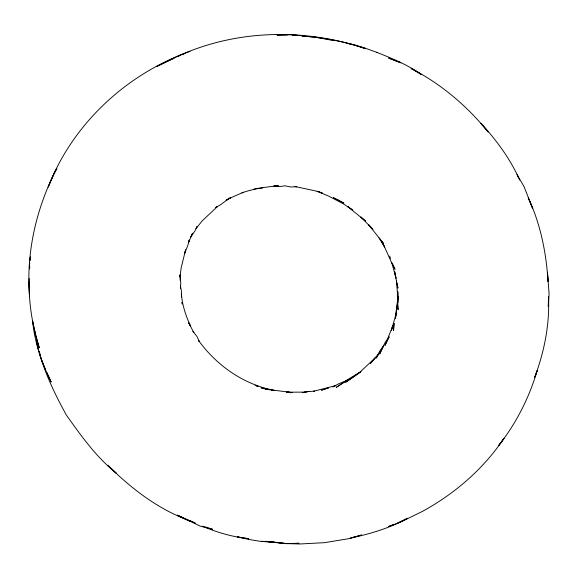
<?xml version="1.0" encoding="UTF-8"?>
<svg xmlns="http://www.w3.org/2000/svg" width="578" height="578" viewBox="0 0 578 578"><rect width="100%" height="100%" fill="white"/><g stroke="black" fill="none" stroke-linecap="round" stroke-linejoin="round"><path stroke-width="0.87" d="M46.746 372.34L51.189 382.015C41.414 362.926 34.658 341.938 32.513 320.573L35.67 334.951L39.29 347.826C32.26 325.443 28.459 301.991 29.189 278.502M397.787 291.529L397.548 304.751L398.105 309.729L397.353 294.816L397.686 291.522M29.586 268.893L29.767 266.299M30.186 260.245L30.359 257.644M397.202 308.096L397.339 306.419M397.476 304.772L397.931 297.692L395.612 315.516L391.472 330.233L392.737 326.137M29.29 267.224L29.738 262.874M30.005 260.266L30.359 256.791M179.953 276.342L180.105 274.918L180.22 280.308M180.069 276.233L181.246 267.477L185.603 249.826L184.772 253.164L187.951 245.036L189.244 240.043L188.5 242.449L192.676 233.194L190.516 237.32L194.743 231.272L197.098 226.489L196.014 228.548L202.401 220.659L217.646 206.346L215.688 207.502L220.254 204.93L229.112 198.5L230.636 197.755L226.07 200.328L229.112 198.5L243.432 192.272L241.936 192.806C253.764 188.753 266.104 186.889 278.473 185.769L274.391 185.863M396.298 314.092L395.431 318.449L397.823 300.726L397.722 302.72L397.664 291.948L397.939 294.433M392.715 325.956L385.121 345.304L389.189 336.996M534.78 377.087L537.128 370.765C529.137 397.816 516.183 423.356 498.706 445.486M534.795 377.066C544.339 351.453 549.866 323.955 548.471 296.528L548.291 306.658L549.1 294.043L547.46 272.216L548.016 281.457C546.326 252.904 540.466 223.802 528.227 197.835L532.519 208.08L523.935 186.398L517.093 174.621L518.517 177.771M382.968 347.14L379.623 354.076L385.23 342.263L389.073 336.967M55.033 171.731C35.923 210.045 26.053 253.33 29.557 296.196L29.153 281.97M56.94 168.632L54.31 173.111L48.184 187.12C72.575 123.959 126.553 73.912 190.003 51.355M55.394 171.045L56.304 169.527M384.052 345.08L379.732 351.041L376.3 358.057L378.359 354.654M379.341 353.31L380.317 351.966M498.713 445.421L504.002 438.319C483.36 469.025 454.655 493.843 422.236 511.487L400.012 522.389L388.365 526.594L393.358 524.629M378.46 353.931L370.462 363.352L375.223 357.833L359.978 372.145L351.735 378.171M351.048 378.626L345.557 382.275L360.658 371.986M344.719 382.007L336.338 387.318L346.641 380.208L361.033 371.567M159.029 65.321L156.999 66.347L167.418 61.311M159.803 64.953L167.526 61.246M397.52 523.011L407.533 518.235C389.948 528.046 370.325 533.935 350.665 537.974L361.655 535.033L349.257 538.595L324.619 542.663L299.968 543.985L287.02 543.602M174.021 58.284L167.078 61.535C227.624 29.724 301.333 26.682 365.607 48.704C345.239 41.508 323.658 37.592 302.149 36.067L315.285 37.151L334.127 40.706M177.88 56.478L180.192 55.401M348.397 379.876L338.932 383.662L332.762 386.884L335.782 385.605L313.435 391.284L314.497 391.161L307.445 391.573L302.258 392.672L309.302 391.4L303.761 392.137L286.493 392.18L292.663 392.592L269.745 389.695L265.158 388.676L269.5 389.767M181.832 54.766L184.288 53.812M254.038 189.006L255.592 188.753M262.78 187.836L256.488 188.645M258.113 188.435L259.175 188.312L256.668 188.435M287.873 543.58L299.021 543.284L285.987 543.667L274.947 542.222L265.259 541.304L286.132 543.515L261.466 541.311L273.473 541.846L261.401 541.492L248.952 539.484L237.312 536.839L248.793 538.725C232.833 536.94 217.191 532.613 202.495 526.153M287.288 35.005L277.043 35.07L290.077 34.687L303.212 35.778L292.482 35.092M273.408 186.094L279.506 186.564L285.048 185.82L290.604 186.961L296.68 186.759L295.004 186.441M271.19 390.099L273.661 390.439M274.572 390.475C243.829 384.5 216.945 365.86 198.586 340.55L199.381 341.685L197.062 336.642L192.987 331.375L193.782 332.509L188.71 322.835L190.668 326.339C185.856 316.05 182.193 305.025 181.384 293.631L181.521 296.94L181.492 291.471L180.488 286.052L180.387 288.212L180.798 283.184L180.076 276.522M346.764 43.307L353.519 44.593M294.838 186.47L318.456 191.564L322.632 193.269L317.076 191.275L328.261 195.935L343.188 203.738L352.847 210.089L347.783 206.642L365.412 220.969L360.874 217.032L372.94 229.358L368.757 224.921L383.676 243.678L379.038 237.941L384.731 247.203L381.531 240.947M261.148 387.852L266.306 389.117L261.169 387.759M352.927 44.419L364.574 47.916L377.102 52.468M205.154 526.876L212.545 529.296L200.465 526.204L177.302 515.179L189.779 520.778C158.336 509.442 131.423 488.67 107.898 465.406M376.567 52.273C391.898 58.32 407.403 64.664 420.95 74.172M193.905 522.454L189.136 520.41L195.407 523.112M258.106 386.545L255.165 385.23L257.362 386.263M177.302 515.179L189.49 521.096M420.871 74.237L411.095 68.486C440.906 83.788 467.053 105.969 488.128 131.943L480.968 123.324C496.473 140.223 510.482 159.087 519.694 180.17M107.934 465.333L116.156 473.071C96.143 456.981 80.971 435.66 66.224 414.845C53.848 392.325 42.635 368.583 36.891 343.433M381.87 241.655C386.639 250.722 390.085 260.36 395.005 269.297L392.527 263.77M45.322 369.125L40.901 358.042L39.326 351.366M391.747 262.542L395.995 278.206L394.89 272.043M181.673 302.366L182.149 304.035M389.738 256.083L390.417 258.547M35.337 334.583L34.535 331.216L35.207 334.705M36.385 340.818L36.725 342.559M397.108 283.704L397.902 288.104L394.658 271.942M398.119 296.095L398.488 299.404L397.491 293.985L396.479 281.146M394.044 323.355L393.553 330.327L394.044 323.355M328.651 387.816L321.592 390.157L328.651 387.816M288.147 392.238L286.587 391.942L290.539 392.744L288.147 392.238M400.222 62.525L388.662 58.089L400.85 62.821L400.222 62.525M338.347 200.161L333.318 197.669L343.896 203.116L338.347 200.161"/></g></svg>
